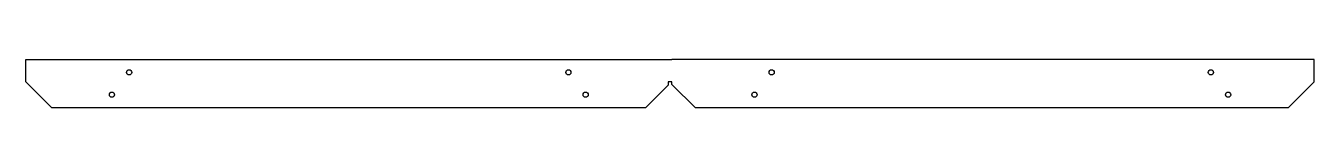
# Model space of a CAD drawing. Header units: millimetres. Extents: x -159 to 1337, y 237 to 293.
import ezdxf

# ---------------------------------------------------------------- set-up
doc = ezdxf.new("R2010")
doc.units = ezdxf.units.MM
doc.layers.add('CANTONEIRA_LATER', color=7, linetype='Continuous')
doc.layers.add('Default', color=7, linetype='Continuous')

# ---------------------------------------------------------------- blocks, each defined once
blk = doc.blocks.new('SE')
at = {"layer": 'CANTONEIRA_LATER', "color": 7, "linetype": 'Continuous'}
for p, q in [((-158.6, 293.3), (587.4, 293.3)), ((-158.6, 267.3), (-158.6, 293.3)), ((587.4, 293.3), (591.4, 293.3)), ((1337.4, 293.3), (591.4, 293.3)), ((1337.4, 267.3), (1337.4, 293.3)), ((-154.6, 263.3), (-128.6, 237.3)), ((561.4, 237.3), (587.4, 263.3)), ((587.4, 267.3), (587.4, 263.3)), ((591.4, 267.3), (587.4, 267.3)), ((591.4, 264), (591.4, 267.3)), ((592.4, 263.3), (618.4, 237.3)), ((1307.4, 237.3), (1333.4, 263.3)), ((-128.6, 237.3), (561.4, 237.3)), ((618.4, 237.3), (1307.4, 237.3))]:
    blk.add_line(p, q, dxfattribs=at)
for centre in [(-38.6, 278.3), (471.4, 278.3), (707.4, 278.3), (1217.4, 278.3), (-58.6, 252.3), (491.4, 252.3), (687.4, 252.3), (1237.4, 252.3)]:
    blk.add_circle(centre, 3, dxfattribs=at)
blk.add_open_spline([(591.4, 264), (591.7, 263.7), (592, 263.5), (592.4, 263.3)], degree=3, dxfattribs=at)

msp = doc.modelspace()

# ---------------------------------------------------------------- linework, layer by layer
at = {"layer": 'Default', "color": 7, "linetype": 'Continuous'}
for p, q in [((-154.6, 263.3), (-158.6, 267.3)), ((1333.4, 263.3), (1337.4, 267.3))]:
    msp.add_line(p, q, dxfattribs=at)

# ---------------------------------------------------------------- block references
at = {"layer": 'Default'}
msp.add_blockref('SE', (0, 0), dxfattribs=at)

doc.saveas('drawing.dxf')
